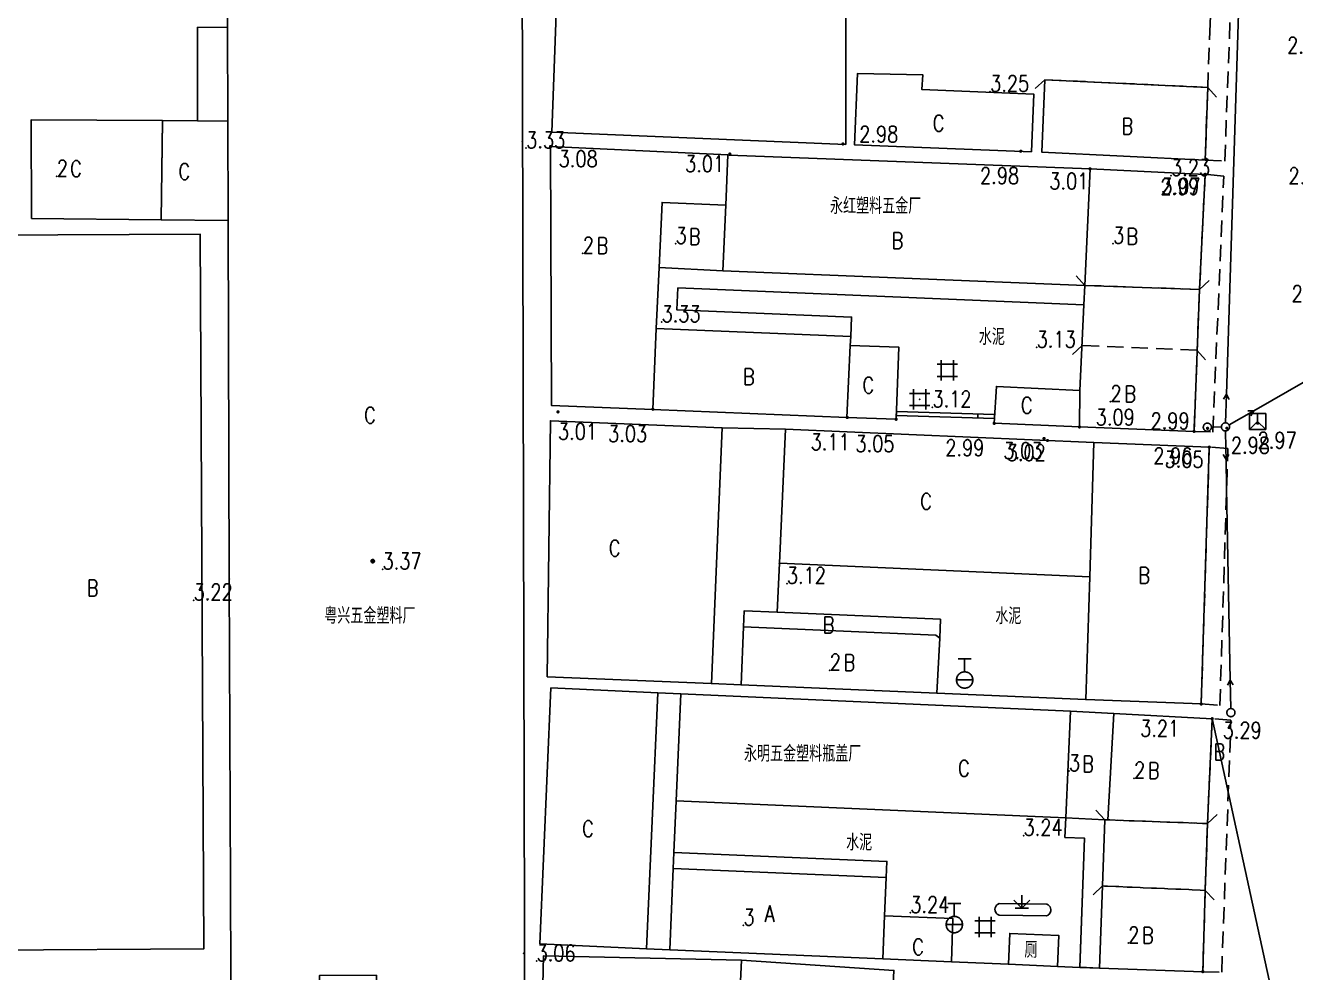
# Model space of a CAD drawing. Extents: x 500064 to 501389, y 2542464 to 2545400.
# Drawn here: x 500792.4 to 500870.4, y 2543273.8 to 2543332 of the extents above; entities that cross this region are included whole.
import ezdxf
from ezdxf.enums import TextEntityAlignment as Align

# ---------------------------------------------------------------- set-up
doc = ezdxf.new("R2010")
doc.units = 0
doc.header["$LTSCALE"] = 0.5
doc.linetypes.add('CENTER', pattern=[50.8, 31.75, -6.35, 6.35, -6.35])
doc.linetypes.add('X5', pattern=[3, 2, -1])
doc.layers.get('0').update_dxf_attribs({"linetype": 'CONTINUOUS', "lineweight": 5})
doc.layers.add('GCD', color=8, linetype='CONTINUOUS')
doc.layers.add('地形图', color=8, linetype='CONTINUOUS')
doc.styles.add('HZ', font='romans.shx', dxfattribs={"width": 0.8, "bigfont": 'hztxt.shx'})

# ---------------------------------------------------------------- blocks, each defined once
blk = doc.blocks.new('gc049')
for p, q in [((-1, 1.2), (-1, -0.8)), ((1, 1.2), (-1, 1.2)), ((0, 0.2), (-1, -0.8)), ((0, 1.2), (0, 0.2)), ((0, 0.2), (1, -0.8)), ((1, -0.8), (1, 1.2)), ((-1, -0.8), (1, -0.8))]:
    blk.add_line(p, q)
blk = doc.blocks.new('GC200')
at = {"linetype": 'Continuous', "const_width": 0.2, "flags": 128}
blk.add_lwpolyline([(-0.1, 0, 1), (0.1, 0, 1)], format="xyb", close=True, dxfattribs=at)

msp = doc.modelspace()

# ---------------------------------------------------------------- linework, layer by layer
at = {"layer": '地形图', "linetype": 'Continuous'}
for p, q in [((500845.843, 2543308.021), (500845.851, 2543308.271)), ((500850.841, 2543307.861), (500850.849, 2543308.111)), ((500851.871, 2543307.828), (500851.879, 2543308.078))]:
    msp.add_line(p, q, dxfattribs=at)
at = {"layer": '地形图'}
for points in [[(500866.111, 2543309.316), (500867.377, 2543349.578)], [(500854.966, 2543328.62), (500854.375, 2543328.081)], [(500855.967, 2543328.573), (500854.968, 2543328.62)], [(500857.465, 2543328.502), (500856.466, 2543328.549)], [(500858.964, 2543328.432), (500857.965, 2543328.479)], [(500860.462, 2543328.361), (500859.463, 2543328.408)], [(500861.96, 2543328.291), (500860.961, 2543328.338)], [(500863.459, 2543328.22), (500862.46, 2543328.267)], [(500864.956, 2543328.15), (500863.958, 2543328.197)], [(500864.956, 2543328.15), (500865.495, 2543327.558)], [(500800.799, 2543326.068), (500800.731, 2543320.019)], [(500831.296, 2543317.09), (500831.464, 2543321.086), (500835.375, 2543320.922), (500835.504, 2543324.003)], [(500857.421, 2543315.999), (500857.736, 2543323.15)], [(500835.375, 2543320.922), (500835.206, 2543316.9)], [(500857.421, 2543315.999), (500856.876, 2543316.585)], [(500857.421, 2543315.999), (500858.42, 2543315.965)], [(500864.456, 2543315.75), (500865.042, 2543316.295)], [(500857.364, 2543314.801), (500832.437, 2543315.841), (500832.373, 2543314.508), (500843.104, 2543314.058), (500843.046, 2543312.86)], [(500858.92, 2543315.947), (500859.919, 2543315.912)], [(500860.419, 2543315.894), (500861.418, 2543315.859)], [(500861.918, 2543315.841), (500862.918, 2543315.805)], [(500863.417, 2543315.788), (500864.417, 2543315.752)], [(500831.116, 2543313.36), (500830.908, 2543308.386)], [(500857.246, 2543312.31), (500856.658, 2543311.767)], [(500858.292, 2543312.268), (500857.293, 2543312.308)], [(500859.791, 2543312.209), (500858.791, 2543312.249)], [(500861.289, 2543312.149), (500860.29, 2543312.189)], [(500862.788, 2543312.09), (500861.789, 2543312.129)], [(500848.601, 2543310.165), (500848.601, 2543310.415), (500848.601, 2543311.165), (500848.601, 2543311.415)], [(500849.351, 2543310.165), (500849.351, 2543310.415), (500849.351, 2543311.165), (500849.351, 2543311.415)], [(500864.286, 2543312.03), (500863.288, 2543312.07)], [(500864.286, 2543312.03), (500864.829, 2543311.442)], [(500867.784, 2543308.31), (500874.14, 2543311.947)], [(500848.351, 2543311.165), (500848.601, 2543311.165), (500849.351, 2543311.165), (500849.601, 2543311.165)], [(500848.351, 2543310.415), (500848.601, 2543310.415), (500849.351, 2543310.415), (500849.601, 2543310.415)], [(500846.651, 2543309.375), (500846.901, 2543309.375), (500847.651, 2543309.375), (500847.901, 2543309.375)], [(500846.901, 2543308.375), (500846.901, 2543308.625), (500846.901, 2543309.375), (500846.901, 2543309.625)], [(500847.651, 2543308.375), (500847.651, 2543308.625), (500847.651, 2543309.375), (500847.651, 2543309.625)], [(500865.924, 2543309.016), (500866.111, 2543309.316)], [(500866.056, 2543307.567), (500866.111, 2543309.316)], [(500866.111, 2543309.316), (500866.278, 2543309.004)], [(500846.651, 2543308.625), (500846.901, 2543308.625), (500847.651, 2543308.625), (500847.901, 2543308.625)], [(500866.265, 2543307.441), (500867.784, 2543308.31)], [(500867.43, 2543308.312), (500867.784, 2543308.31)], [(500867.784, 2543308.31), (500867.606, 2543308.005)], [(500864.936, 2543307.05), (500864.952, 2543307.05), (500864.968, 2543307.052), (500864.983, 2543307.054), (500864.999, 2543307.057), (500865.014, 2543307.062), (500865.028, 2543307.067), (500865.043, 2543307.073), (500865.057, 2543307.081), (500865.07, 2543307.089), (500865.083, 2543307.097), (500865.096, 2543307.107), (500865.108, 2543307.117), (500865.119, 2543307.128), (500865.129, 2543307.14), (500865.139, 2543307.153), (500865.147, 2543307.166), (500865.155, 2543307.179), (500865.163, 2543307.193), (500865.169, 2543307.208), (500865.174, 2543307.222), (500865.179, 2543307.237), (500865.182, 2543307.253), (500865.184, 2543307.268), (500865.186, 2543307.284), (500865.186, 2543307.3), (500865.186, 2543307.304), (500865.186, 2543307.315), (500865.184, 2543307.331), (500865.182, 2543307.346), (500865.179, 2543307.362), (500865.174, 2543307.377), (500865.169, 2543307.392), (500865.163, 2543307.406), (500865.155, 2543307.42), (500865.147, 2543307.434), (500865.139, 2543307.447), (500865.129, 2543307.459), (500865.119, 2543307.471), (500865.108, 2543307.482), (500865.096, 2543307.492), (500865.083, 2543307.502), (500865.07, 2543307.511), (500865.057, 2543307.519), (500865.043, 2543307.526), (500865.028, 2543307.532), (500865.014, 2543307.537), (500864.999, 2543307.542), (500864.983, 2543307.545), (500864.968, 2543307.548), (500864.952, 2543307.549), (500864.936, 2543307.55), (500864.921, 2543307.549), (500864.905, 2543307.548), (500864.89, 2543307.545), (500864.874, 2543307.542), (500864.859, 2543307.537), (500864.844, 2543307.532), (500864.83, 2543307.526), (500864.816, 2543307.519), (500864.802, 2543307.511), (500864.789, 2543307.502), (500864.777, 2543307.492), (500864.765, 2543307.482), (500864.754, 2543307.471), (500864.744, 2543307.459), (500864.734, 2543307.447), (500864.725, 2543307.434), (500864.717, 2543307.42), (500864.71, 2543307.406), (500864.704, 2543307.392), (500864.699, 2543307.377), (500864.694, 2543307.362), (500864.691, 2543307.346), (500864.688, 2543307.331), (500864.687, 2543307.315), (500864.686, 2543307.3), (500864.687, 2543307.284), (500864.688, 2543307.268), (500864.691, 2543307.253), (500864.694, 2543307.237), (500864.699, 2543307.222), (500864.704, 2543307.208), (500864.71, 2543307.193), (500864.717, 2543307.179), (500864.725, 2543307.166), (500864.734, 2543307.153), (500864.744, 2543307.14), (500864.754, 2543307.128), (500864.765, 2543307.117), (500864.777, 2543307.107), (500864.789, 2543307.097), (500864.802, 2543307.089), (500864.816, 2543307.081), (500864.83, 2543307.073), (500864.844, 2543307.067), (500864.859, 2543307.062), (500864.874, 2543307.057), (500864.89, 2543307.054), (500864.905, 2543307.052), (500864.921, 2543307.05), (500864.936, 2543307.05)], [(500866.048, 2543307.067), (500866.053, 2543307.067), (500866.064, 2543307.067), (500866.079, 2543307.069), (500866.095, 2543307.071), (500866.11, 2543307.075), (500866.125, 2543307.079), (500866.14, 2543307.085), (500866.154, 2543307.091), (500866.168, 2543307.098), (500866.182, 2543307.106), (500866.195, 2543307.115), (500866.207, 2543307.124), (500866.219, 2543307.135), (500866.23, 2543307.146), (500866.24, 2543307.158), (500866.25, 2543307.17), (500866.259, 2543307.183), (500866.267, 2543307.197), (500866.274, 2543307.21), (500866.28, 2543307.225), (500866.286, 2543307.24), (500866.29, 2543307.255), (500866.293, 2543307.27), (500866.296, 2543307.286), (500866.297, 2543307.301), (500866.298, 2543307.317), (500866.297, 2543307.333), (500866.296, 2543307.348), (500866.293, 2543307.364), (500866.29, 2543307.379), (500866.286, 2543307.394), (500866.28, 2543307.409), (500866.274, 2543307.423), (500866.267, 2543307.437), (500866.265, 2543307.441), (500866.259, 2543307.451), (500866.25, 2543307.464), (500866.24, 2543307.476), (500866.23, 2543307.488), (500866.219, 2543307.499), (500866.207, 2543307.51), (500866.195, 2543307.519), (500866.182, 2543307.528), (500866.168, 2543307.536), (500866.154, 2543307.543), (500866.14, 2543307.549), (500866.125, 2543307.555), (500866.11, 2543307.559), (500866.095, 2543307.563), (500866.079, 2543307.565), (500866.064, 2543307.566), (500866.056, 2543307.567), (500866.048, 2543307.567), (500866.032, 2543307.566), (500866.017, 2543307.565), (500866.001, 2543307.563), (500865.986, 2543307.559), (500865.971, 2543307.555), (500865.956, 2543307.549), (500865.941, 2543307.543), (500865.927, 2543307.536), (500865.914, 2543307.528), (500865.901, 2543307.519), (500865.889, 2543307.51), (500865.877, 2543307.499), (500865.866, 2543307.488), (500865.855, 2543307.476), (500865.846, 2543307.464), (500865.837, 2543307.451), (500865.829, 2543307.437), (500865.822, 2543307.423), (500865.815, 2543307.409), (500865.81, 2543307.394), (500865.806, 2543307.379), (500865.802, 2543307.364), (500865.8, 2543307.348), (500865.798, 2543307.333), (500865.798, 2543307.317), (500865.798, 2543307.313), (500865.798, 2543307.301), (500865.8, 2543307.286), (500865.802, 2543307.27), (500865.806, 2543307.255), (500865.81, 2543307.24), (500865.815, 2543307.225), (500865.822, 2543307.21), (500865.829, 2543307.197), (500865.837, 2543307.183), (500865.846, 2543307.17), (500865.855, 2543307.158), (500865.866, 2543307.146), (500865.877, 2543307.135), (500865.889, 2543307.124), (500865.901, 2543307.115), (500865.914, 2543307.106), (500865.927, 2543307.098), (500865.941, 2543307.091), (500865.956, 2543307.085), (500865.971, 2543307.079), (500865.986, 2543307.075), (500866.001, 2543307.071), (500866.017, 2543307.069), (500866.032, 2543307.067), (500866.048, 2543307.067)], [(500865.186, 2543307.304), (500865.281, 2543307.305), (500865.798, 2543307.313)], [(500866.053, 2543307.067), (500866.073, 2543306.002), (500866.086, 2543305.317)], [(500866.086, 2543305.317), (500865.903, 2543305.62)], [(500866.257, 2543305.627), (500866.179, 2543305.486), (500866.086, 2543305.317)], [(500866.342, 2543291.784), (500866.119, 2543303.559), (500866.086, 2543305.317)], [(500813.711, 2543298.98), (500813.721, 2543298.98), (500813.732, 2543298.982), (500813.742, 2543298.985), (500813.751, 2543298.988), (500813.761, 2543298.993), (500813.77, 2543298.999), (500813.778, 2543299.006), (500813.785, 2543299.013), (500813.792, 2543299.021), (500813.795, 2543299.026), (500813.797, 2543299.03), (500813.802, 2543299.039), (500813.806, 2543299.049), (500813.809, 2543299.059), (500813.81, 2543299.069), (500813.811, 2543299.08), (500813.81, 2543299.09), (500813.809, 2543299.101), (500813.806, 2543299.111), (500813.802, 2543299.121), (500813.799, 2543299.127), (500813.797, 2543299.13), (500813.792, 2543299.139), (500813.785, 2543299.147), (500813.778, 2543299.154), (500813.77, 2543299.161), (500813.761, 2543299.166), (500813.76, 2543299.167), (500813.751, 2543299.171), (500813.742, 2543299.175), (500813.732, 2543299.178), (500813.721, 2543299.179), (500813.711, 2543299.18), (500813.7, 2543299.179), (500813.69, 2543299.178), (500813.68, 2543299.175), (500813.67, 2543299.171), (500813.661, 2543299.166), (500813.652, 2543299.161), (500813.644, 2543299.154), (500813.636, 2543299.147), (500813.63, 2543299.139), (500813.627, 2543299.134), (500813.624, 2543299.13), (500813.619, 2543299.121), (500813.616, 2543299.111), (500813.613, 2543299.101), (500813.611, 2543299.09), (500813.611, 2543299.08), (500813.611, 2543299.069), (500813.613, 2543299.059), (500813.616, 2543299.049), (500813.619, 2543299.039), (500813.623, 2543299.033), (500813.624, 2543299.03), (500813.63, 2543299.021), (500813.636, 2543299.013), (500813.644, 2543299.006), (500813.652, 2543298.999), (500813.661, 2543298.993), (500813.662, 2543298.993), (500813.67, 2543298.988), (500813.68, 2543298.985), (500813.69, 2543298.982), (500813.7, 2543298.98), (500813.711, 2543298.98)], [(500813.662, 2543298.993), (500813.795, 2543299.026), (500813.797, 2543299.03), (500813.624, 2543299.03), (500813.623, 2543299.033), (500813.811, 2543299.08), (500813.611, 2543299.08), (500813.799, 2543299.127), (500813.797, 2543299.13), (500813.624, 2543299.13), (500813.627, 2543299.134), (500813.76, 2543299.167)], [(500849.64, 2543293.087), (500850.04, 2543293.087), (500850.44, 2543293.087)], [(500850.04, 2543292.287), (500850.04, 2543293.087)], [(500850.04, 2543291.287), (500850.093, 2543291.29), (500850.144, 2543291.298), (500850.195, 2543291.311), (500850.244, 2543291.33), (500850.29, 2543291.354), (500850.334, 2543291.382), (500850.375, 2543291.415), (500850.412, 2543291.452), (500850.445, 2543291.493), (500850.473, 2543291.537), (500850.497, 2543291.583), (500850.516, 2543291.632), (500850.529, 2543291.683), (500850.538, 2543291.735), (500850.54, 2543291.787), (500850.538, 2543291.839), (500850.529, 2543291.891), (500850.516, 2543291.941), (500850.497, 2543291.99), (500850.473, 2543292.037), (500850.445, 2543292.081), (500850.412, 2543292.121), (500850.375, 2543292.158), (500850.334, 2543292.191), (500850.29, 2543292.22), (500850.244, 2543292.244), (500850.195, 2543292.262), (500850.144, 2543292.276), (500850.093, 2543292.284), (500850.04, 2543292.287), (500849.988, 2543292.284), (500849.936, 2543292.276), (500849.886, 2543292.262), (500849.837, 2543292.244), (500849.79, 2543292.22), (500849.746, 2543292.191), (500849.706, 2543292.158), (500849.669, 2543292.121), (500849.636, 2543292.081), (500849.607, 2543292.037), (500849.583, 2543291.99), (500849.565, 2543291.941), (500849.551, 2543291.891), (500849.543, 2543291.839), (500849.54, 2543291.787), (500849.543, 2543291.735), (500849.551, 2543291.683), (500849.565, 2543291.632), (500849.583, 2543291.583), (500849.607, 2543291.537), (500849.636, 2543291.493), (500849.669, 2543291.452), (500849.706, 2543291.415), (500849.746, 2543291.382), (500849.79, 2543291.354), (500849.837, 2543291.33), (500849.886, 2543291.311), (500849.936, 2543291.298), (500849.988, 2543291.29), (500850.04, 2543291.287)], [(500849.54, 2543291.787), (500850.54, 2543291.787)], [(500866.171, 2543291.475), (500866.342, 2543291.784)], [(500866.375, 2543290.034), (500866.342, 2543291.784)], [(500866.342, 2543291.784), (500866.525, 2543291.481)], [(500848.336, 2543290.97), (500857.476, 2543290.58)], [(500859.191, 2543289.729), (500858.836, 2543283.203), (500858.836, 2543283.199)], [(500866.38, 2543289.535), (500866.396, 2543289.535), (500866.411, 2543289.537), (500866.427, 2543289.539), (500866.442, 2543289.542), (500866.457, 2543289.547), (500866.472, 2543289.552), (500866.486, 2543289.558), (500866.5, 2543289.565), (500866.514, 2543289.573), (500866.527, 2543289.582), (500866.539, 2543289.592), (500866.551, 2543289.602), (500866.562, 2543289.613), (500866.573, 2543289.625), (500866.582, 2543289.638), (500866.591, 2543289.651), (500866.599, 2543289.664), (500866.606, 2543289.678), (500866.612, 2543289.692), (500866.618, 2543289.707), (500866.622, 2543289.722), (500866.626, 2543289.738), (500866.628, 2543289.753), (500866.629, 2543289.769), (500866.63, 2543289.785), (500866.629, 2543289.8), (500866.628, 2543289.816), (500866.626, 2543289.831), (500866.622, 2543289.847), (500866.618, 2543289.862), (500866.612, 2543289.877), (500866.606, 2543289.891), (500866.599, 2543289.905), (500866.591, 2543289.918), (500866.582, 2543289.931), (500866.573, 2543289.944), (500866.562, 2543289.956), (500866.551, 2543289.967), (500866.539, 2543289.977), (500866.527, 2543289.987), (500866.514, 2543289.996), (500866.5, 2543290.004), (500866.486, 2543290.011), (500866.472, 2543290.017), (500866.457, 2543290.022), (500866.442, 2543290.027), (500866.427, 2543290.03), (500866.411, 2543290.033), (500866.396, 2543290.034), (500866.38, 2543290.035), (500866.375, 2543290.034), (500866.364, 2543290.034), (500866.349, 2543290.033), (500866.333, 2543290.03), (500866.318, 2543290.027), (500866.303, 2543290.022), (500866.288, 2543290.017), (500866.274, 2543290.011), (500866.26, 2543290.004), (500866.246, 2543289.996), (500866.233, 2543289.987), (500866.221, 2543289.977), (500866.209, 2543289.967), (500866.198, 2543289.956), (500866.187, 2543289.944), (500866.178, 2543289.931), (500866.169, 2543289.918), (500866.161, 2543289.905), (500866.154, 2543289.891), (500866.148, 2543289.877), (500866.142, 2543289.862), (500866.138, 2543289.847), (500866.134, 2543289.831), (500866.132, 2543289.816), (500866.13, 2543289.8), (500866.13, 2543289.785), (500866.13, 2543289.769), (500866.132, 2543289.753), (500866.134, 2543289.738), (500866.138, 2543289.722), (500866.142, 2543289.707), (500866.148, 2543289.692), (500866.154, 2543289.678), (500866.161, 2543289.664), (500866.169, 2543289.651), (500866.178, 2543289.638), (500866.187, 2543289.625), (500866.198, 2543289.613), (500866.209, 2543289.602), (500866.221, 2543289.592), (500866.233, 2543289.582), (500866.246, 2543289.573), (500866.26, 2543289.565), (500866.274, 2543289.558), (500866.288, 2543289.552), (500866.303, 2543289.547), (500866.318, 2543289.542), (500866.333, 2543289.539), (500866.349, 2543289.537), (500866.364, 2543289.535), (500866.38, 2543289.535)], [(500858.316, 2543274.109), (500857.117, 2543274.155), (500857.396, 2543282.075), (500856.194, 2543282.127), (500856.246, 2543283.339), (500858.636, 2543283.21)], [(500858.636, 2543283.21), (500858.092, 2543283.795)], [(500858.636, 2543283.21), (500858.092, 2543283.795)], [(500864.946, 2543282.981), (500864.947, 2543282.981), (500865.532, 2543283.524)], [(500864.946, 2543282.981), (500864.947, 2543282.981), (500865.532, 2543283.524)], [(500858.636, 2543283.21), (500858.836, 2543283.203), (500858.951, 2543283.199), (500859.635, 2543283.175)], [(500858.951, 2543283.199), (500858.836, 2543283.203), (500858.636, 2543283.21)], [(500860.45, 2543283.144), (500860.135, 2543283.155), (500859.451, 2543283.18)], [(500860.135, 2543283.155), (500860.45, 2543283.144), (500860.95, 2543283.126), (500861.134, 2543283.12)], [(500861.949, 2543283.089), (500861.134, 2543283.12), (500860.95, 2543283.126)], [(500861.634, 2543283.102), (500862.449, 2543283.072), (500862.633, 2543283.065)], [(500863.448, 2543283.035), (500863.133, 2543283.047), (500862.633, 2543283.065), (500862.449, 2543283.072)], [(500863.133, 2543283.047), (500863.448, 2543283.035), (500864.132, 2543283.011)], [(500864.946, 2543282.981), (500864.632, 2543282.991), (500863.948, 2543283.016)], [(500864.632, 2543282.991), (500864.946, 2543282.981), (500864.947, 2543282.981)], [(500832.151, 2543280.216), (500832.196, 2543281.21), (500845.269, 2543280.658), (500845.227, 2543279.659)], [(500853.548, 2543277.779), (500853.548, 2543278.05), (500853.548, 2543278.579)], [(500858.506, 2543279.149), (500857.917, 2543278.608)], [(500858.506, 2543279.149), (500857.917, 2543278.608)], [(500858.506, 2543279.149), (500858.508, 2543279.149), (500858.625, 2543279.144), (500858.812, 2543279.136), (500859.312, 2543279.115), (500859.505, 2543279.107)], [(500858.812, 2543279.136), (500858.625, 2543279.144), (500858.508, 2543279.149)], [(500860.311, 2543279.072), (500860.005, 2543279.085), (500859.505, 2543279.107), (500859.312, 2543279.115)], [(500860.005, 2543279.085), (500860.311, 2543279.072), (500860.811, 2543279.051), (500861.004, 2543279.043)], [(500861.81, 2543279.008), (500861.503, 2543279.021), (500861.004, 2543279.043), (500860.811, 2543279.051)], [(500861.503, 2543279.021), (500861.81, 2543279.008), (500862.309, 2543278.987), (500862.502, 2543278.979)], [(500863.308, 2543278.944), (500863.002, 2543278.957), (500862.502, 2543278.979), (500862.309, 2543278.987)], [(500863.002, 2543278.957), (500863.308, 2543278.944), (500863.808, 2543278.923), (500864.001, 2543278.915)], [(500864.806, 2543278.88), (500864.805, 2543278.88), (500864.501, 2543278.893), (500864.001, 2543278.915), (500863.808, 2543278.923)], [(500864.501, 2543278.893), (500864.805, 2543278.88)], [(500864.806, 2543278.88), (500865.347, 2543278.29)], [(500864.806, 2543278.88), (500865.347, 2543278.29)], [(500849.006, 2543278.079), (500849.406, 2543278.079), (500849.806, 2543278.079)], [(500849.406, 2543277.279), (500849.406, 2543278.079)], [(500855.067, 2543277.32), (500855.156, 2543277.36), (500855.216, 2543277.408), (500855.285, 2543277.499), (500855.324, 2543277.613), (500855.328, 2543277.713), (500855.313, 2543277.786), (500855.279, 2543277.864), (500855.222, 2543277.938), (500855.159, 2543277.99), (500855.076, 2543278.029), (500853.816, 2543278.046), (500853.548, 2543278.05), (500853.274, 2543278.054), (500852.166, 2543278.069), (500852.058, 2543278.018), (500852.003, 2543277.971), (500851.944, 2543277.889), (500851.91, 2543277.8), (500851.899, 2543277.72), (500851.909, 2543277.628), (500851.98, 2543277.482), (500852.04, 2543277.422), (500852.157, 2543277.36), (500855.067, 2543277.32)], [(500853.048, 2543278.279), (500853.274, 2543278.054), (500853.548, 2543277.779)], [(500853.548, 2543277.779), (500853.816, 2543278.046), (500854.048, 2543278.279)], [(500849.406, 2543276.279), (500849.459, 2543276.282), (500849.51, 2543276.29), (500849.561, 2543276.304), (500849.61, 2543276.323), (500849.656, 2543276.346), (500849.7, 2543276.375), (500849.741, 2543276.408), (500849.778, 2543276.445), (500849.811, 2543276.486), (500849.839, 2543276.529), (500849.863, 2543276.576), (500849.882, 2543276.625), (500849.896, 2543276.676), (500849.904, 2543276.727), (500849.906, 2543276.779), (500849.904, 2543276.832), (500849.896, 2543276.883), (500849.882, 2543276.934), (500849.863, 2543276.983), (500849.839, 2543277.029), (500849.811, 2543277.073), (500849.778, 2543277.114), (500849.741, 2543277.151), (500849.7, 2543277.184), (500849.656, 2543277.212), (500849.61, 2543277.236), (500849.561, 2543277.255), (500849.51, 2543277.269), (500849.459, 2543277.277), (500849.406, 2543277.279), (500849.354, 2543277.277), (500849.303, 2543277.269), (500849.252, 2543277.255), (500849.203, 2543277.236), (500849.156, 2543277.212), (500849.113, 2543277.184), (500849.072, 2543277.151), (500849.035, 2543277.114), (500849.002, 2543277.073), (500848.973, 2543277.029), (500848.95, 2543276.983), (500848.931, 2543276.934), (500848.917, 2543276.883), (500848.909, 2543276.832), (500848.906, 2543276.779), (500848.909, 2543276.727), (500848.917, 2543276.676), (500848.931, 2543276.625), (500848.95, 2543276.576), (500848.973, 2543276.529), (500849.002, 2543276.486), (500849.035, 2543276.445), (500849.072, 2543276.408), (500849.113, 2543276.375), (500849.156, 2543276.346), (500849.203, 2543276.323), (500849.252, 2543276.304), (500849.303, 2543276.29), (500849.354, 2543276.282), (500849.406, 2543276.279)], [(500850.671, 2543277.014), (500850.921, 2543277.014), (500851.671, 2543277.014), (500851.921, 2543277.014)], [(500850.921, 2543276.014), (500850.921, 2543276.264), (500850.921, 2543277.014), (500850.921, 2543277.264)], [(500851.671, 2543276.014), (500851.671, 2543276.264), (500851.671, 2543277.014), (500851.671, 2543277.264)], [(500853.149, 2543277.779), (500853.548, 2543277.779), (500853.948, 2543277.779)], [(500848.906, 2543276.779), (500849.906, 2543276.779)], [(500850.671, 2543276.264), (500850.921, 2543276.264), (500851.671, 2543276.264), (500851.921, 2543276.264)], [(500855.736, 2543274.209), (500852.722, 2543274.344), (500852.807, 2543276.239), (500855.821, 2543276.105), (500855.736, 2543274.209)], [(500849.236, 2543274.499), (500852.722, 2543274.344)], [(500855.736, 2543274.209), (500857.117, 2543274.155), (500858.316, 2543274.109)]]:
    msp.add_lwpolyline(points, dxfattribs=at)
for points in [[(500804.786, 2543336.33), (500804.8, 2543331.834), (500804.817, 2543326.082), (500804.837, 2543319.974), (500804.906, 2543297.989), (500804.976, 2543279.169), (500805.002, 2543273.612), (500805.066, 2543259.691), (500810.466, 2543259.701), (500810.437, 2543273.65), (500813.935, 2543273.674), (500813.966, 2543259.709), (500820.313, 2543259.723), (500823.066, 2543259.729), (500822.865, 2543344.404), (500804.772, 2543344.973)], [(500842.756, 2543324.64), (500842.727, 2543341.468), (500825.326, 2543342.21), (500824.696, 2543325.4)], [(500804.8, 2543331.834), (500802.946, 2543331.83), (500802.964, 2543326.094), (500804.817, 2543326.082)], [(500854.141, 2543324.204), (500854.276, 2543327.73), (500847.416, 2543328.01), (500847.466, 2543328.92), (500843.456, 2543329), (500843.289, 2543324.619)], [(500864.806, 2543323.69), (500864.956, 2543328.15), (500854.966, 2543328.62), (500854.776, 2543324.18)], [(500800.799, 2543326.108), (500792.756, 2543326.159), (500792.771, 2543320.109), (500800.731, 2543320.019)], [(500802.964, 2543326.094), (500800.799, 2543326.108), (500800.731, 2543320.019), (500804.837, 2543319.974), (500804.817, 2543326.082)], [(500835.375, 2543320.922), (500835.504, 2543324.003), (500824.621, 2543324.519), (500824.676, 2543308.639), (500830.908, 2543308.386), (500831.116, 2543313.36), (500831.296, 2543317.09), (500831.464, 2543321.086)], [(500835.504, 2543324.003), (500835.375, 2543320.922), (500835.206, 2543316.9), (500857.421, 2543315.999), (500857.736, 2543323.15), (500835.596, 2543324)], [(500857.736, 2543323.15), (500857.421, 2543315.999), (500864.456, 2543315.75), (500864.801, 2543322.81)], [(500831.296, 2543317.09), (500835.206, 2543316.9), (500835.375, 2543320.922), (500831.464, 2543321.086)], [(500790.216, 2543275.219), (500803.337, 2543275.282), (500803.128, 2543319.142), (500790.006, 2543319.08)], [(500835.206, 2543316.9), (500831.296, 2543317.09), (500831.116, 2543313.36), (500843.046, 2543312.86), (500843.104, 2543314.058), (500832.373, 2543314.508), (500832.437, 2543315.841), (500857.364, 2543314.801), (500857.421, 2543315.999)], [(500857.421, 2543315.999), (500857.364, 2543314.801), (500857.116, 2543309.556), (500857.083, 2543307.313), (500864.12, 2543307.041), (500864.456, 2543315.75)], [(500831.116, 2543313.36), (500830.908, 2543308.386), (500842.806, 2543307.89), (500843.02, 2543312.32), (500843.046, 2543312.86)], [(500843.02, 2543312.32), (500842.806, 2543307.89), (500845.835, 2543307.786), (500845.991, 2543312.215)], [(500857.116, 2543309.556), (500851.986, 2543309.8), (500851.854, 2543307.536), (500857.083, 2543307.313)], [(500835.156, 2543307.25), (500824.616, 2543307.689), (500824.416, 2543291.989), (500834.497, 2543291.566)], [(500839.036, 2543307.18), (500835.156, 2543307.25), (500834.497, 2543291.566), (500836.316, 2543291.489), (500836.47, 2543295.04), (500836.513, 2543296.039), (500838.536, 2543295.952), (500838.666, 2543298.95)], [(500839.036, 2543307.18), (500838.666, 2543298.95), (500857.714, 2543298.12), (500857.973, 2543306.355)], [(500865.054, 2543306.076), (500857.973, 2543306.355), (500857.714, 2543298.12), (500857.476, 2543290.58), (500864.559, 2543290.314)], [(500836.47, 2543295.04), (500848.276, 2543294.53), (500848.506, 2543294.35), (500848.557, 2543295.518), (500838.536, 2543295.952), (500836.513, 2543296.039)], [(500848.506, 2543294.35), (500848.276, 2543294.53), (500836.47, 2543295.04), (500836.316, 2543291.489), (500848.336, 2543290.97)], [(500831.207, 2543291.007), (500824.646, 2543291.299), (500823.956, 2543275.599), (500830.516, 2543275.299)], [(500832.629, 2543290.944), (500831.207, 2543291.007), (500830.516, 2543275.299), (500831.939, 2543275.236), (500832.151, 2543280.216), (500832.196, 2543281.21), (500832.336, 2543284.369)], [(500832.629, 2543290.944), (500832.336, 2543284.369), (500856.246, 2543283.339), (500856.526, 2543289.88)], [(500856.526, 2543289.88), (500856.246, 2543283.339), (500858.636, 2543283.21), (500858.836, 2543283.199), (500859.191, 2543289.729)], [(500859.191, 2543289.729), (500858.836, 2543283.199), (500858.636, 2543283.21), (500858.506, 2543279.149), (500858.316, 2543274.109), (500864.658, 2543273.89), (500864.806, 2543278.88), (500864.946, 2543282.98), (500865.234, 2543289.411)], [(500858.636, 2543283.21), (500856.246, 2543283.339), (500856.194, 2543282.127), (500857.396, 2543282.075), (500857.117, 2543274.156), (500858.316, 2543274.109), (500858.506, 2543279.149)], [(500832.151, 2543280.216), (500845.227, 2543279.659), (500845.269, 2543280.658), (500832.196, 2543281.21)], [(500845.227, 2543279.659), (500832.151, 2543280.216), (500831.939, 2543275.236), (500845.016, 2543274.679), (500845.116, 2543277.319), (500845.127, 2543277.318)], [(500845.016, 2543274.679), (500849.236, 2543274.499), (500849.306, 2543277.149), (500845.127, 2543277.318)], [(500836.349, 2543274.591), (500824.201, 2543274.871), (500823.83, 2543258.836), (500840.893, 2543258.442), (500840.867, 2543263.426), (500835.903, 2543263.54), (500832.173, 2543263.627), (500832.269, 2543267.801), (500836.025, 2543267.714)], [(500836.349, 2543274.591), (500836.025, 2543267.714), (500835.974, 2543266.615), (500845.327, 2543266.176), (500845.693, 2543273.97)]]:
    msp.add_lwpolyline(points, close=True, dxfattribs=at)
at = {"layer": '地形图', "linetype": 'X5'}
for points in [[(500865.106, 2543332.07), (500864.956, 2543328.15), (500864.806, 2543323.69), (500866.005, 2543323.631), (500866.635, 2543340.449), (500865.436, 2543340.5)], [(500864.801, 2543322.81), (500864.456, 2543315.75), (500864.12, 2543307.041), (500865.269, 2543307), (500865.945, 2543322.695)], [(500864.559, 2543290.314), (500865.705, 2543290.228), (500866.195, 2543305.997), (500865.054, 2543306.076)], [(500865.234, 2543289.411), (500864.946, 2543282.98), (500864.806, 2543278.88), (500864.658, 2543273.89), (500865.817, 2543273.851), (500866.384, 2543289.322)]]:
    msp.add_lwpolyline(points, close=True, dxfattribs=at)
at = {"layer": '地形图', "linetype": 'Continuous'}
for points in [[(500845.851, 2543308.271), (500851.879, 2543308.078)], [(500845.843, 2543308.021), (500851.871, 2543307.828)]]:
    msp.add_lwpolyline(points, dxfattribs=at)
at = {"layer": '地形图', "linetype": 'Continuous', "const_width": 0.1}
msp.add_lwpolyline([(500782.954, 2543295.578), (500783.187, 2543273.359), (500782.248, 2543256.118), (500782.289, 2543241.815), (500782.491, 2543240.708), (500783.021, 2543240.045), (500855.306, 2543239.829), (500863.487, 2543239.969), (500869.742, 2543240.194), (500868.826, 2543272.924), (500865.234, 2543289.411)], dxfattribs=at)
at = {"layer": '地形图', "linetype": 'CENTER'}
for p in [(500851.605, 2543327.888, 3.25), (500823.127, 2543324.421, 3.33), (500794.319, 2543322.689, 2), (500862.706, 2543322.728, 3.23), (500832.295, 2543318.555, 3), (500859.152, 2543318.567, 3), (500826.602, 2543317.963, 2), (500831.436, 2543313.749, 3.33), (500854.461, 2543312.19, 3.13), (500848.063, 2543308.526, 3.12), (500858.99, 2543308.867, 2), (500814.311, 2543298.584, 3.37), (500839.127, 2543297.702, 3.12), (500802.717, 2543296.685, 3.22), (500841.76, 2543292.384, 2), (500856.436, 2543286.199, 3), (500860.438, 2543285.76, 2), (500853.656, 2543282.238, 3.24), (500846.703, 2543277.501, 3.24), (500836.464, 2543276.73, 3), (500860.078, 2543275.646, 2), (500823.764, 2543274.537, 3.06)]:
    msp.add_point(p, dxfattribs=at)
at = {"layer": '地形图', "ltscale": 10}
for p in [(500854.277, 2543327.73), (500822.896, 2543324.81), (500864.807, 2543323.69), (500831.117, 2543313.36), (500857.246, 2543312.31), (500847.276, 2543308.999), (500838.667, 2543298.949), (500804.906, 2543297.99), (500856.246, 2543283.339), (500849.306, 2543277.149), (500822.976, 2543275.01)]:
    msp.add_point(p, dxfattribs=at)

# ---------------------------------------------------------------- block references
at = {"layer": '地形图', "linetype": 'Continuous'}
ref = msp.add_blockref('GC200', (500872.584, 2543331.636, 2.964), dxfattribs=dict(at, xscale=0.5, yscale=0.5, zscale=0.5))
ref.add_attrib('height', '2.96', dxfattribs={"layer": 'GCD', "linetype": 'Continuous', "height": 1, "style": 'HZ', "width": 0.8}).set_placement((500869.834, 2543330.736, 2.96), align=Align.MIDDLE_LEFT)
ref = msp.add_blockref('GC200', (500842.569, 2543324.679, 2.984), dxfattribs=dict(at, xscale=0.5, yscale=0.5, zscale=0.5))
ref.add_attrib('height', '2.98', dxfattribs={"layer": 'GCD', "linetype": 'Continuous', "height": 1, "style": 'HZ', "width": 0.8}).set_placement((500843.569, 2543325.279, 2.98), align=Align.MIDDLE_LEFT)
ref = msp.add_blockref('GC200', (500824.621, 2543324.519, 3.075), dxfattribs=dict(at, xscale=0.5, yscale=0.5, zscale=0.5))
ref.add_attrib('height', '3.08', dxfattribs={"layer": 'GCD', "linetype": 'Continuous', "height": 1, "style": 'HZ', "width": 0.8}).set_placement((500825.121, 2543323.769, 3.08), align=Align.MIDDLE_LEFT)
ref = msp.add_blockref('GC200', (500835.63, 2543324.06, 3.014), dxfattribs=dict(at, xscale=0.5, yscale=0.5, zscale=0.5))
ref.add_attrib('height', '3.01', dxfattribs={"layer": 'GCD', "linetype": 'Continuous', "height": 1, "style": 'HZ', "width": 0.8}).set_placement((500832.88, 2543323.46, 3.01), align=Align.MIDDLE_LEFT)
ref = msp.add_blockref('GC200', (500853.483, 2543324.232, 2.978), dxfattribs=dict(at, xscale=0.5, yscale=0.5, zscale=0.5))
ref.add_attrib('height', '2.98', dxfattribs={"layer": 'GCD', "linetype": 'Continuous', "height": 1, "style": 'HZ', "width": 0.8}).set_placement((500850.983, 2543322.732, 2.98), align=Align.MIDDLE_LEFT)
ref = msp.add_blockref('GC200', (500864.86, 2543323.739, 3.066), dxfattribs=dict(at, xscale=0.5, yscale=0.5, zscale=0.5))
ref.add_attrib('height', '3.07', dxfattribs={"layer": 'GCD', "linetype": 'Continuous', "height": 1, "style": 'HZ', "width": 0.8}).set_placement((500862.11, 2543322.089, 3.07), align=Align.MIDDLE_LEFT)
ref = msp.add_blockref('GC200', (500857.736, 2543323.15, 3.009), dxfattribs=dict(at, xscale=0.5, yscale=0.5, zscale=0.5))
ref.add_attrib('height', '3.01', dxfattribs={"layer": 'GCD', "linetype": 'Continuous', "height": 1, "style": 'HZ', "width": 0.8}).set_placement((500855.236, 2543322.4, 3.01), align=Align.MIDDLE_LEFT)
ref = msp.add_blockref('GC200', (500873.164, 2543323.176, 2.914), dxfattribs=dict(at, xscale=0.5, yscale=0.5, zscale=0.5))
ref.add_attrib('height', '2.91', dxfattribs={"layer": 'GCD', "linetype": 'Continuous', "height": 1, "style": 'HZ', "width": 0.8}).set_placement((500869.914, 2543322.726, 2.91), align=Align.MIDDLE_LEFT)
ref = msp.add_blockref('GC200', (500864.801, 2543322.81, 2.992), dxfattribs=dict(at, xscale=0.5, yscale=0.5, zscale=0.5))
ref.add_attrib('height', '2.99', dxfattribs={"layer": 'GCD', "linetype": 'Continuous', "height": 1, "style": 'HZ', "width": 0.8}).set_placement((500862.051, 2543322.06, 2.99), align=Align.MIDDLE_LEFT)
ref = msp.add_blockref('GC200', (500872.859, 2543315.79, 2.982), dxfattribs=dict(at, xscale=0.5, yscale=0.5, zscale=0.5))
ref.add_attrib('height', '2.98', dxfattribs={"layer": 'GCD', "linetype": 'Continuous', "height": 1, "style": 'HZ', "width": 0.8}).set_placement((500870.109, 2543315.49, 2.98), align=Align.MIDDLE_LEFT)
ref = msp.add_blockref('GC200', (500825.08, 2543308.238, 3.009), dxfattribs=dict(at, xscale=0.5, yscale=0.5, zscale=0.5))
ref.add_attrib('height', '3.01', dxfattribs={"layer": 'GCD', "linetype": 'Continuous', "height": 1, "style": 'HZ', "width": 0.8}).set_placement((500825.08, 2543307.038, 3.01), align=Align.MIDDLE_LEFT)
ref = msp.add_blockref('GC200', (500830.905, 2543308.402, 3.033), dxfattribs=dict(at, xscale=0.5, yscale=0.5, zscale=0.5))
ref.add_attrib('height', '3.03', dxfattribs={"layer": 'GCD', "linetype": 'Continuous', "height": 1, "style": 'HZ', "width": 0.8}).set_placement((500828.155, 2543306.902, 3.03), align=Align.MIDDLE_LEFT)
ref = msp.add_blockref('GC200', (500857.083, 2543307.313, 3.094), dxfattribs=dict(at, xscale=0.5, yscale=0.5, zscale=0.5))
ref.add_attrib('height', '3.09', dxfattribs={"layer": 'GCD', "linetype": 'Continuous', "height": 1, "style": 'HZ', "width": 0.8}).set_placement((500858.083, 2543307.913, 3.09), align=Align.MIDDLE_LEFT)
ref = msp.add_blockref('GC200', (500842.835, 2543307.896, 3.109), dxfattribs=dict(at, xscale=0.5, yscale=0.5, zscale=0.5))
ref.add_attrib('height', '3.11', dxfattribs={"layer": 'GCD', "linetype": 'Continuous', "height": 1, "style": 'HZ', "width": 0.8}).set_placement((500840.585, 2543306.396, 3.11), align=Align.MIDDLE_LEFT)
ref = msp.add_blockref('GC200', (500845.835, 2543307.786, 3.05), dxfattribs=dict(at, xscale=0.5, yscale=0.5, zscale=0.5))
ref.add_attrib('height', '3.05', dxfattribs={"layer": 'GCD', "linetype": 'Continuous', "height": 1, "style": 'HZ', "width": 0.8}).set_placement((500843.335, 2543306.286, 3.05), align=Align.MIDDLE_LEFT)
ref = msp.add_blockref('GC200', (500851.854, 2543307.536, 2.993), dxfattribs=dict(at, xscale=0.5, yscale=0.5, zscale=0.5))
ref.add_attrib('height', '2.99', dxfattribs={"layer": 'GCD', "linetype": 'Continuous', "height": 1, "style": 'HZ', "width": 0.8}).set_placement((500848.854, 2543306.036, 2.99), align=Align.MIDDLE_LEFT)
ref = msp.add_blockref('GC200', (500864.949, 2543307.23, 2.985), dxfattribs=dict(at, xscale=0.5, yscale=0.5, zscale=0.5))
ref.add_attrib('height', '2.99', dxfattribs={"layer": 'GCD', "linetype": 'Continuous', "height": 1, "style": 'HZ', "width": 0.8}).set_placement((500861.449, 2543307.68, 2.99), align=Align.MIDDLE_LEFT)
at = {"layer": '地形图', "linetype": 'Continuous', "xscale": 0.5, "yscale": 0.5}
msp.add_blockref('gc049', (500868.022, 2543307.547, 2.967), dxfattribs=at)
at = {"layer": '地形图', "linetype": 'Continuous'}
ref = msp.add_blockref('GC200', (500868.022, 2543307.547, 2.967), dxfattribs=dict(at, xscale=0.5, yscale=0.5, zscale=0.5))
ref.add_attrib('height', '2.97', dxfattribs={"layer": 'GCD', "linetype": 'Continuous', "height": 1, "style": 'HZ', "width": 0.8}).set_placement((500868.022, 2543306.497, 2.97), align=Align.MIDDLE_LEFT)
ref = msp.add_blockref('GC200', (500854.91, 2543306.607, 3.027), dxfattribs=dict(at, xscale=0.5, yscale=0.5, zscale=0.5))
ref.add_attrib('height', '3.03', dxfattribs={"layer": 'GCD', "linetype": 'Continuous', "height": 1, "style": 'HZ', "width": 0.8}).set_placement((500852.41, 2543305.857, 3.03), align=Align.MIDDLE_LEFT)
ref = msp.add_blockref('GC200', (500864.12, 2543307.041, 2.958), dxfattribs=dict(at, xscale=0.5, yscale=0.5, zscale=0.5))
ref.add_attrib('height', '2.96', dxfattribs={"layer": 'GCD', "linetype": 'Continuous', "height": 1, "style": 'HZ', "width": 0.8}).set_placement((500861.62, 2543305.541, 2.96), align=Align.MIDDLE_LEFT)
ref = msp.add_blockref('GC200', (500866.13, 2543307.239, 2.984), dxfattribs=dict(at, xscale=0.5, yscale=0.5, zscale=0.5))
ref.add_attrib('height', '2.98', dxfattribs={"layer": 'GCD', "linetype": 'Continuous', "height": 1, "style": 'HZ', "width": 0.8}).set_placement((500866.38, 2543306.189, 2.98), align=Align.MIDDLE_LEFT)
ref = msp.add_blockref('GC200', (500855.122, 2543306.483, 3.024), dxfattribs=dict(at, xscale=0.5, yscale=0.5, zscale=0.5))
ref.add_attrib('height', '3.02', dxfattribs={"layer": 'GCD', "linetype": 'Continuous', "height": 1, "style": 'HZ', "width": 0.8}).set_placement((500852.622, 2543305.733, 3.02), align=Align.MIDDLE_LEFT)
ref = msp.add_blockref('GC200', (500865.054, 2543306.076, 3.049), dxfattribs=dict(at, xscale=0.5, yscale=0.5, zscale=0.5))
ref.add_attrib('height', '3.05', dxfattribs={"layer": 'GCD', "linetype": 'Continuous', "height": 1, "style": 'HZ', "width": 0.8}).set_placement((500862.304, 2543305.326, 3.05), align=Align.MIDDLE_LEFT)
ref = msp.add_blockref('GC200', (500864.559, 2543290.314, 3.209), dxfattribs=dict(at, xscale=0.5, yscale=0.5, zscale=0.5))
ref.add_attrib('height', '3.21', dxfattribs={"layer": 'GCD', "linetype": 'Continuous', "height": 1, "style": 'HZ', "width": 0.8}).set_placement((500860.809, 2543288.814, 3.21), align=Align.MIDDLE_LEFT)
ref = msp.add_blockref('GC200', (500865.234, 2543289.411, 3.289), dxfattribs=dict(at, xscale=0.5, yscale=0.5, zscale=0.5))
ref.add_attrib('height', '3.29', dxfattribs={"layer": 'GCD', "linetype": 'Continuous', "height": 1, "style": 'HZ', "width": 0.8}).set_placement((500865.875, 2543288.703, 3.289), align=Align.MIDDLE_LEFT)
ref = msp.add_blockref('GC200', (500864.658, 2543273.89, 2.981), dxfattribs=dict(at, xscale=0.5, yscale=0.5, zscale=0.5))
ref.add_attrib('height', '2.98', dxfattribs={"layer": 'GCD', "linetype": 'Continuous', "height": 1, "style": 'HZ', "width": 0.8}).set_placement((500862.158, 2543272.24, 2.98), align=Align.MIDDLE_LEFT)

# ---------------------------------------------------------------- texts
at = {"layer": '地形图', "ltscale": 10, "style": 'HZ', "width": 0.8}
for s, p in [('3.25', (500851.605, 2543327.888)), ('C', (500848.078, 2543325.446)), ('B', (500859.663, 2543325.268)), ('3.33', (500823.127, 2543324.421)), ('2', (500794.319, 2543322.689)), ('C', (500795.139, 2543322.658)), ('C', (500801.786, 2543322.486)), ('3.23', (500862.706, 2543322.728)), ('永红塑料五金厂', (500841.779, 2543320.38)), ('3', (500832.295, 2543318.555)), ('B', (500833.11, 2543318.488)), ('B', (500845.563, 2543318.247)), ('3', (500859.152, 2543318.567)), ('B', (500859.967, 2543318.501)), ('2', (500826.602, 2543317.963)), ('B', (500827.45, 2543317.935)), ('3.33', (500831.436, 2543313.749)), (' 水泥', (500850.363, 2543312.341)), ('3.13', (500854.461, 2543312.19)), ('B', (500836.439, 2543309.892)), ('C', (500843.768, 2543309.374)), ('2', (500858.99, 2543308.867)), ('B', (500859.839, 2543308.839)), ('3.12', (500848.063, 2543308.526)), ('C', (500853.49, 2543308.142)), ('C', (500813.18, 2543307.532)), ('C', (500847.314, 2543302.245)), ('C', (500828.199, 2543299.372)), ('3.37', (500814.311, 2543298.584)), ('3.12', (500839.127, 2543297.702)), ('B', (500860.701, 2543297.706)), ('B', (500796.161, 2543296.923)), ('3.22', (500802.717, 2543296.685)), ('粤兴五金塑料厂', (500810.736, 2543295.233)), (' 水泥', (500851.372, 2543295.212)), ('B', (500841.331, 2543294.668)), ('2', (500841.76, 2543292.384)), ('B', (500842.608, 2543292.356)), ('永明五金塑料瓶盖厂', (500836.498, 2543286.769)), ('3', (500856.436, 2543286.199)), ('B', (500865.311, 2543286.873)), ('C', (500849.635, 2543285.863)), ('B', (500857.251, 2543286.132)), ('2', (500860.438, 2543285.76)), ('B', (500861.286, 2543285.731)), ('3.24', (500853.656, 2543282.238)), ('C', (500826.564, 2543282.157)), (' 水泥', (500842.215, 2543281.324)), ('A', (500837.765, 2543276.946)), ('3.24', (500846.703, 2543277.501)), ('3', (500836.464, 2543276.73)), ('2', (500860.078, 2543275.646)), ('B', (500860.927, 2543275.617)), ('3.06', (500823.764, 2543274.537)), ('C', (500846.823, 2543274.908)), ('厕', (500853.703, 2543274.733))]:
    msp.add_text(s, height=1, dxfattribs=at).set_placement(p)

doc.saveas('drawing.dxf')
